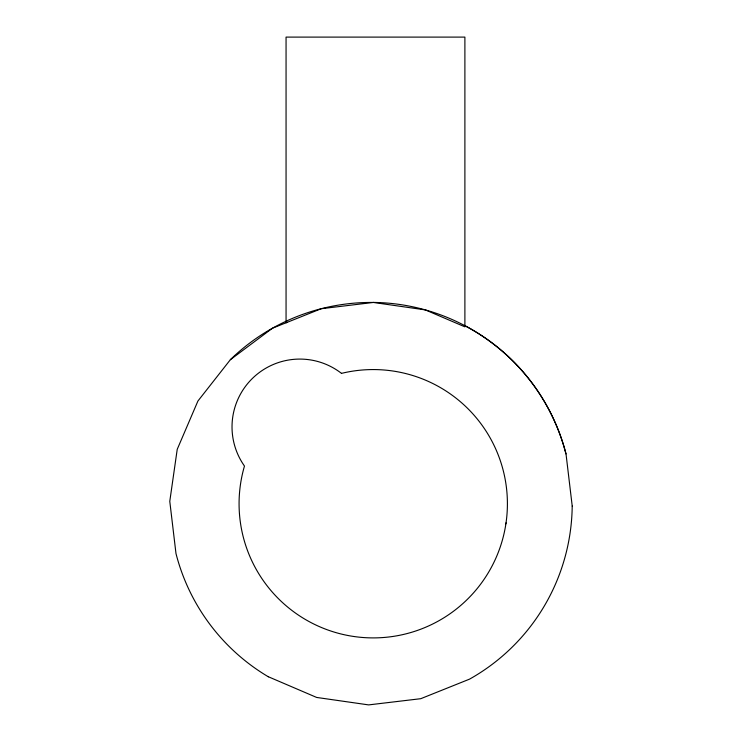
<?xml version="1.0" encoding="UTF-8"?>
<svg xmlns="http://www.w3.org/2000/svg" width="742" height="742" viewBox="0 0 742 742"><rect width="100%" height="100%" fill="white"/><g stroke="black" fill="none" stroke-linecap="round" stroke-linejoin="round"><path stroke-width="1.11" d="M505.729 523.963L506.044 522.85M287.302 322.278L272.462 328.214L230.363 359.703L197.919 401.023L177.227 449.327L169.779 501.323L175.975 553.495A201.11 201.11 0 0 0 268.335 676.778M373.356 302.458L321.24 308.718L286.06 322.789L286.06 37.1L464.891 37.1L464.891 326.842L425.352 309.906L373.356 302.458A201.62 201.62 0 0 0 230.345 359.685M268.344 676.75L316.648 697.443L368.644 704.9L420.76 698.695L469.538 679.143A200.989 200.989 0 0 0 572.203 506.09M465.716 326.128A201.472 201.472 0 0 1 566.016 453.918L572.221 506.09M373.356 302.421A201.305 201.305 0 0 1 565.961 453.928M341.487 373.374A67.819 67.819 0 0 0 244.47 466.059A134.172 134.172 0 0 0 358.497 637.09A134.172 134.172 0 0 0 507.129 495.099A134.172 134.172 0 0 0 341.487 373.374"/></g></svg>
